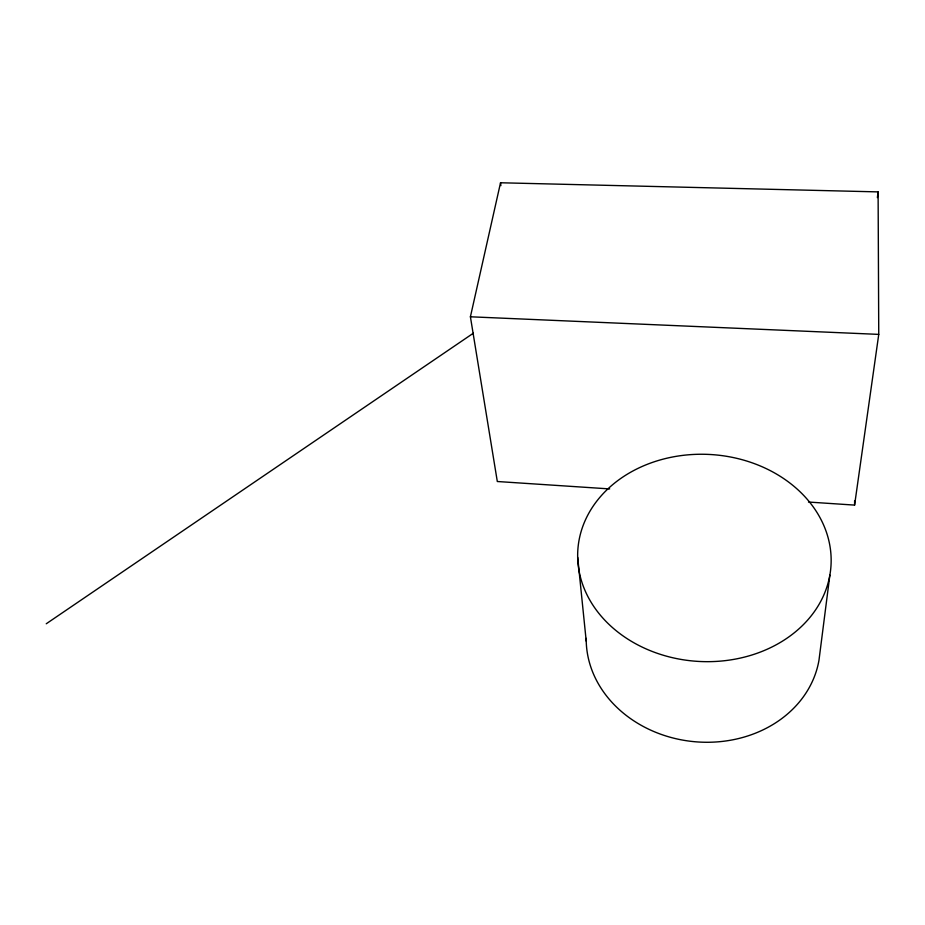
<?xml version="1.0" encoding="UTF-8"?>
<svg xmlns="http://www.w3.org/2000/svg" width="925" height="925" viewBox="0 0 925 925"><rect width="100%" height="100%" fill="white"/><g stroke="black" fill="none" stroke-linecap="round" stroke-linejoin="round"><path stroke-width="1.39" d="M808.485 502.044L854.584 505.096L854.619 500.795M877.374 197.615L878.103 191.891L500.529 182.768L470.409 316.789L497.315 481.509L609.679 488.92M829.864 575.119A126.818 103.623 3.3 0 1 626.017 637.938A126.818 103.623 3.3 0 1 657.351 460.789A126.818 103.623 3.3 0 1 829.864 575.119L818.972 660.277A117.186 99.669 5.8 0 1 694.12 741.665A117.186 99.669 5.8 0 1 586.207 638.343M854.584 505.096L878.75 334.387L878.103 191.891M46.25 623.774L473.403 333.173M470.409 316.789L878.75 334.387M500.529 182.768L500.887 185.636M577.674 557.289L586.23 641.187"/></g></svg>
